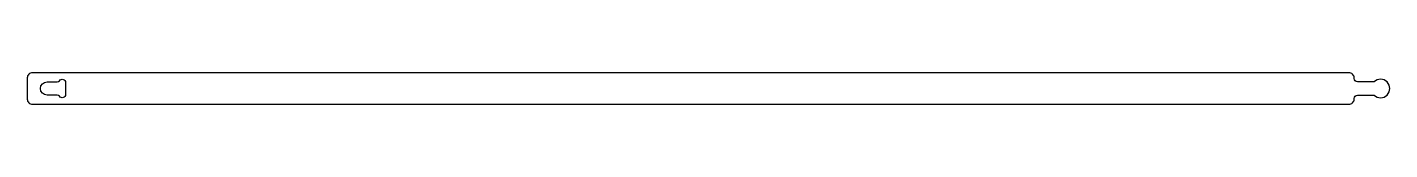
# Model space of a CAD drawing. Header units: millimetres. Extents: x -251 to 265, y 0 to 12.
import ezdxf

# ---------------------------------------------------------------- set-up
doc = ezdxf.new("R2010")
doc.units = ezdxf.units.MM

msp = doc.modelspace()

# ---------------------------------------------------------------- linework, layer by layer
for points in [[(-249.33, 12, 0.414214), (-251.33, 10), (-251.33, 2, 0.414214), (-249.33, 0), (249.33, 0, 0.414214), (251.33, 2), (251.33, 2.25, -0.414214), (252.58, 3.5), (258.88, 3.5, 2.379796), (258.88, 8.5), (252.58, 8.5, -0.414214), (251.33, 9.75), (251.33, 10, 0.414214), (249.33, 12)], [(-239.95, 3.5), (-243.83, 3.5, -1), (-243.83, 8.5), (-239.95, 8.5, 0.250492), (-239.12, 8.94, -0.741657), (-236.83, 8.25), (-236.83, 3.75, -0.741657), (-239.12, 3.06, 0.250492)]]:
    msp.add_lwpolyline(points, format="xyb", close=True)

doc.saveas('drawing.dxf')
